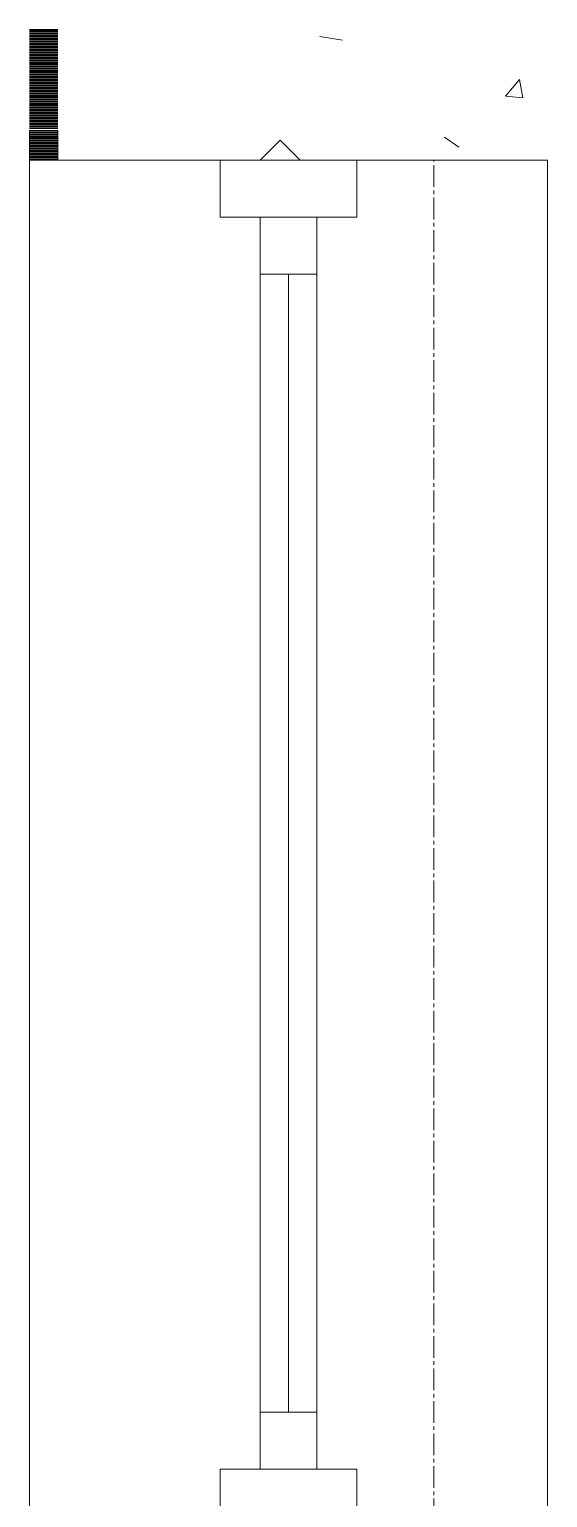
# Model space of a CAD drawing. Header units: millimetres. Extents: x -24360 to 609566, y -391049 to 148426.
# Drawn here: x 193674 to 194129, y 29079 to 30369 of the extents above; entities that cross this region are included whole.
import ezdxf

# ---------------------------------------------------------------- set-up
doc = ezdxf.new("R2010")
doc.units = ezdxf.units.MM
doc.linetypes.add('CENTER2', pattern=[28.575, 19.05, -3.175, 3.175, -3.175])
for name, color, linetype, lineweight in [('A-Wall_Материал_Газоблок_Контур', 250, 'Continuous', 0), ('АР_Окна', 4, 'Continuous', 5), ('АР_Стены ПЕНОблок', 52, 'Continuous', 20), ('АР_Тонкая', 254, 'Continuous', 5), ('АР_Утеплитель', 31, 'Continuous', 0), ('АР_Штриховка', 8, 'Continuous', 0)]:
    doc.layers.add(name, color=color, linetype=linetype, lineweight=lineweight)
doc.layers.add('АР_Оси_РД_100', color=7, linetype='Continuous', lineweight=0, true_color=0x525252)

msp = doc.modelspace()

# ---------------------------------------------------------------- linework, layer by layer
at = {"layer": 'A-Wall_Материал_Газоблок_Контур', "color": 18, "linetype": 'Continuous', "lineweight": 0, "true_color": 0x000000}
for p, q in [((193674.4, 30254.189), (193674.4, 29054.189)), ((194129.4, 29054.189), (194129.4, 30254.189))]:
    msp.add_line(p, q, dxfattribs=at)
at = {"layer": 'АР_Окна', "color": 18, "linetype": 'Continuous', "lineweight": 5, "true_color": 0x000000}
for p, q in [((193674.4, 30254.189), (193674.4, 29054.189)), ((194129.4, 30254.189), (194129.4, 29054.189)), ((193876.9, 30154.189), (193926.9, 30154.189)), ((193901.9, 30154.189), (193901.9, 29154.189)), ((193876.9, 29154.189), (193926.9, 29154.189))]:
    msp.add_line(p, q, dxfattribs=at)
for points in [[(193961.9, 30204.189), (193961.9, 30254.189), (193841.9, 30254.189), (193841.9, 30204.189)], [(193876.9, 30204.189), (193926.9, 30204.189), (193926.9, 29104.189), (193876.9, 29104.189)], [(193961.9, 29104.189), (193961.9, 29054.189), (193841.9, 29054.189), (193841.9, 29104.189)]]:
    msp.add_lwpolyline(points, close=True, dxfattribs=at)
at = {"layer": 'АР_Оси_РД_100', "linetype": 'CENTER2'}
msp.add_line((194029.4, -4259.177), (194029.4, 30254.189), dxfattribs=at)
at = {"layer": 'АР_Стены ПЕНОблок', "color": 18, "linetype": 'Continuous', "lineweight": 20, "true_color": 0x000000}
msp.add_line((193929.4, 30254.189), (194129.4, 30254.189), dxfattribs=at)
at = {"layer": 'АР_Тонкая', "color": 18, "linetype": 'Continuous', "lineweight": 5, "true_color": 0x000000}
for p, q in [((193674.4, 30280.189), (193674.4, 30254.189)), ((193699.4, 30254.189), (193699.4, 30280.189)), ((193699.4, 30280.189), (193699.4, 30254.189)), ((193674.4, 30254.189), (193699.4, 30254.189)), ((193699.4, 30254.189), (193779.4, 30254.189))]:
    msp.add_line(p, q, dxfattribs=at)
at = {"layer": 'АР_Утеплитель', "color": 18, "linetype": 'Continuous', "lineweight": 0, "true_color": 0x000000}
msp.add_line((193779.4, 30254.189), (193929.4, 30254.189), dxfattribs=at)
at = {"layer": 'АР_Штриховка', "color": 18, "linetype": 'Continuous', "lineweight": 0, "true_color": 0x000000}
for p, q in [((193674.4, 30369.189), (193699.4, 30369.189)), ((193674.4, 30368.189), (193699.4, 30368.189)), ((193674.4, 30367.189), (193699.4, 30367.189)), ((193674.4, 30366.189), (193699.4, 30366.189)), ((193674.4, 30365.189), (193699.4, 30365.189)), ((193674.4, 30364.189), (193699.4, 30364.189)), ((193674.4, 30363.189), (193699.4, 30363.189)), ((193674.4, 30362.189), (193699.4, 30362.189)), ((193674.4, 30361.189), (193699.4, 30361.189)), ((193674.4, 30360.189), (193699.4, 30360.189)), ((193674.4, 30359.189), (193699.4, 30359.189)), ((193674.4, 30358.189), (193699.4, 30358.189)), ((193674.4, 30357.189), (193699.4, 30357.189)), ((193674.4, 30356.189), (193699.4, 30356.189)), ((193674.4, 30355.189), (193699.4, 30355.189)), ((193674.4, 30354.189), (193699.4, 30354.189)), ((193929.4, 30362.792), (193949.226, 30359.717)), ((193674.4, 30353.189), (193699.4, 30353.189)), ((193674.4, 30352.189), (193699.4, 30352.189)), ((193674.4, 30351.189), (193699.4, 30351.189)), ((193674.4, 30350.189), (193699.4, 30350.189)), ((193674.4, 30349.189), (193699.4, 30349.189)), ((193674.4, 30348.189), (193699.4, 30348.189)), ((193674.4, 30347.189), (193699.4, 30347.189)), ((193674.4, 30346.189), (193699.4, 30346.189)), ((193674.4, 30345.189), (193699.4, 30345.189)), ((193674.4, 30344.189), (193699.4, 30344.189)), ((193674.4, 30343.189), (193699.4, 30343.189)), ((193674.4, 30342.189), (193699.4, 30342.189)), ((193674.4, 30341.189), (193699.4, 30341.189)), ((193674.4, 30340.189), (193699.4, 30340.189)), ((193674.4, 30339.189), (193699.4, 30339.189)), ((193674.4, 30338.189), (193699.4, 30338.189)), ((193674.4, 30337.189), (193699.4, 30337.189)), ((193674.4, 30336.189), (193699.4, 30336.189)), ((193674.4, 30335.189), (193699.4, 30335.189)), ((193674.4, 30334.189), (193699.4, 30334.189)), ((193674.4, 30333.189), (193699.4, 30333.189)), ((193674.4, 30332.189), (193699.4, 30332.189)), ((193674.4, 30331.189), (193699.4, 30331.189)), ((193674.4, 30330.189), (193699.4, 30330.189)), ((193674.4, 30329.189), (193699.4, 30329.189)), ((193674.4, 30328.189), (193699.4, 30328.189)), ((193674.4, 30327.189), (193699.4, 30327.189)), ((193674.4, 30326.189), (193699.4, 30326.189)), ((193674.4, 30325.189), (193699.4, 30325.189)), ((193674.4, 30324.189), (193699.4, 30324.189)), ((193674.4, 30323.189), (193699.4, 30323.189)), ((193674.4, 30322.189), (193699.4, 30322.189)), ((193674.4, 30321.189), (193699.4, 30321.189)), ((193674.4, 30320.189), (193699.4, 30320.189)), ((193674.4, 30319.189), (193699.4, 30319.189)), ((193674.4, 30318.189), (193699.4, 30318.189)), ((193674.4, 30317.189), (193699.4, 30317.189)), ((193674.4, 30316.189), (193699.4, 30316.189)), ((193674.4, 30315.189), (193699.4, 30315.189)), ((194092.447, 30310.406), (194104.692, 30324.999)), ((194107.735, 30309.097), (194104.798, 30325.019)), ((193674.4, 30314.189), (193699.4, 30314.189)), ((193674.4, 30313.189), (193699.4, 30313.189)), ((193674.4, 30312.189), (193699.4, 30312.189)), ((193674.4, 30311.189), (193699.4, 30311.189)), ((193674.4, 30310.189), (193699.4, 30310.189)), ((193674.4, 30309.189), (193699.4, 30309.189)), ((193674.4, 30308.189), (193699.4, 30308.189)), ((193674.4, 30307.189), (193699.4, 30307.189)), ((193674.4, 30306.189), (193699.4, 30306.189)), ((193674.4, 30305.189), (193699.4, 30305.189)), ((193674.4, 30304.189), (193699.4, 30304.189)), ((193674.4, 30303.189), (193699.4, 30303.189)), ((193674.4, 30302.189), (193699.4, 30302.189)), ((194092.447, 30310.406), (194107.629, 30309.078)), ((193674.4, 30301.189), (193699.4, 30301.189)), ((193674.4, 30300.189), (193699.4, 30300.189)), ((193674.4, 30299.189), (193699.4, 30299.189)), ((193674.4, 30298.189), (193699.4, 30298.189)), ((193674.4, 30297.189), (193699.4, 30297.189)), ((193674.4, 30296.189), (193699.4, 30296.189)), ((193674.4, 30295.189), (193699.4, 30295.189)), ((193674.4, 30294.189), (193699.4, 30294.189)), ((193674.4, 30293.189), (193699.4, 30293.189)), ((193674.4, 30292.189), (193699.4, 30292.189)), ((193674.4, 30291.189), (193699.4, 30291.189)), ((193674.4, 30290.189), (193699.4, 30290.189)), ((193674.4, 30289.189), (193699.4, 30289.189)), ((193674.4, 30288.189), (193699.4, 30288.189)), ((193674.4, 30287.189), (193699.4, 30287.189)), ((193674.4, 30286.189), (193699.4, 30286.189)), ((193674.4, 30285.189), (193699.4, 30285.189)), ((193674.4, 30284.189), (193699.4, 30284.189)), ((193674.4, 30283.189), (193699.4, 30283.189)), ((193674.4, 30282.189), (193699.4, 30282.189)), ((193674.4, 30280.189), (193699.4, 30280.189)), ((193674.4, 30279.189), (193699.4, 30279.189)), ((193674.4, 30278.189), (193699.4, 30278.189)), ((193674.4, 30277.189), (193699.4, 30277.189)), ((193674.4, 30276.189), (193699.4, 30276.189)), ((193674.4, 30275.189), (193699.4, 30275.189)), ((193674.4, 30274.189), (193699.4, 30274.189)), ((193674.4, 30273.189), (193699.4, 30273.189)), ((193674.4, 30272.189), (193699.4, 30272.189)), ((193674.4, 30271.189), (193699.4, 30271.189)), ((193674.4, 30270.189), (193699.4, 30270.189)), ((193674.4, 30269.189), (193699.4, 30269.189)), ((193674.4, 30268.189), (193699.4, 30268.189)), ((193674.4, 30267.189), (193699.4, 30267.189)), ((193674.4, 30266.189), (193699.4, 30266.189)), ((193674.4, 30265.189), (193699.4, 30265.189)), ((193674.4, 30264.189), (193699.4, 30264.189)), ((193877.132, 30254.189), (193894.696, 30271.753)), ((193912.26, 30254.189), (193894.696, 30271.753)), ((194038.846, 30274.346), (194051.48, 30265.824)), ((193674.4, 30263.189), (193699.4, 30263.189)), ((193674.4, 30262.189), (193699.4, 30262.189)), ((193674.4, 30261.189), (193699.4, 30261.189)), ((193674.4, 30260.189), (193699.4, 30260.189)), ((193674.4, 30259.189), (193699.4, 30259.189)), ((193674.4, 30258.189), (193699.4, 30258.189)), ((193674.4, 30257.189), (193699.4, 30257.189)), ((193674.4, 30256.189), (193699.4, 30256.189)), ((193674.4, 30255.189), (193699.4, 30255.189))]:
    msp.add_line(p, q, dxfattribs=at)

doc.saveas('drawing.dxf')
